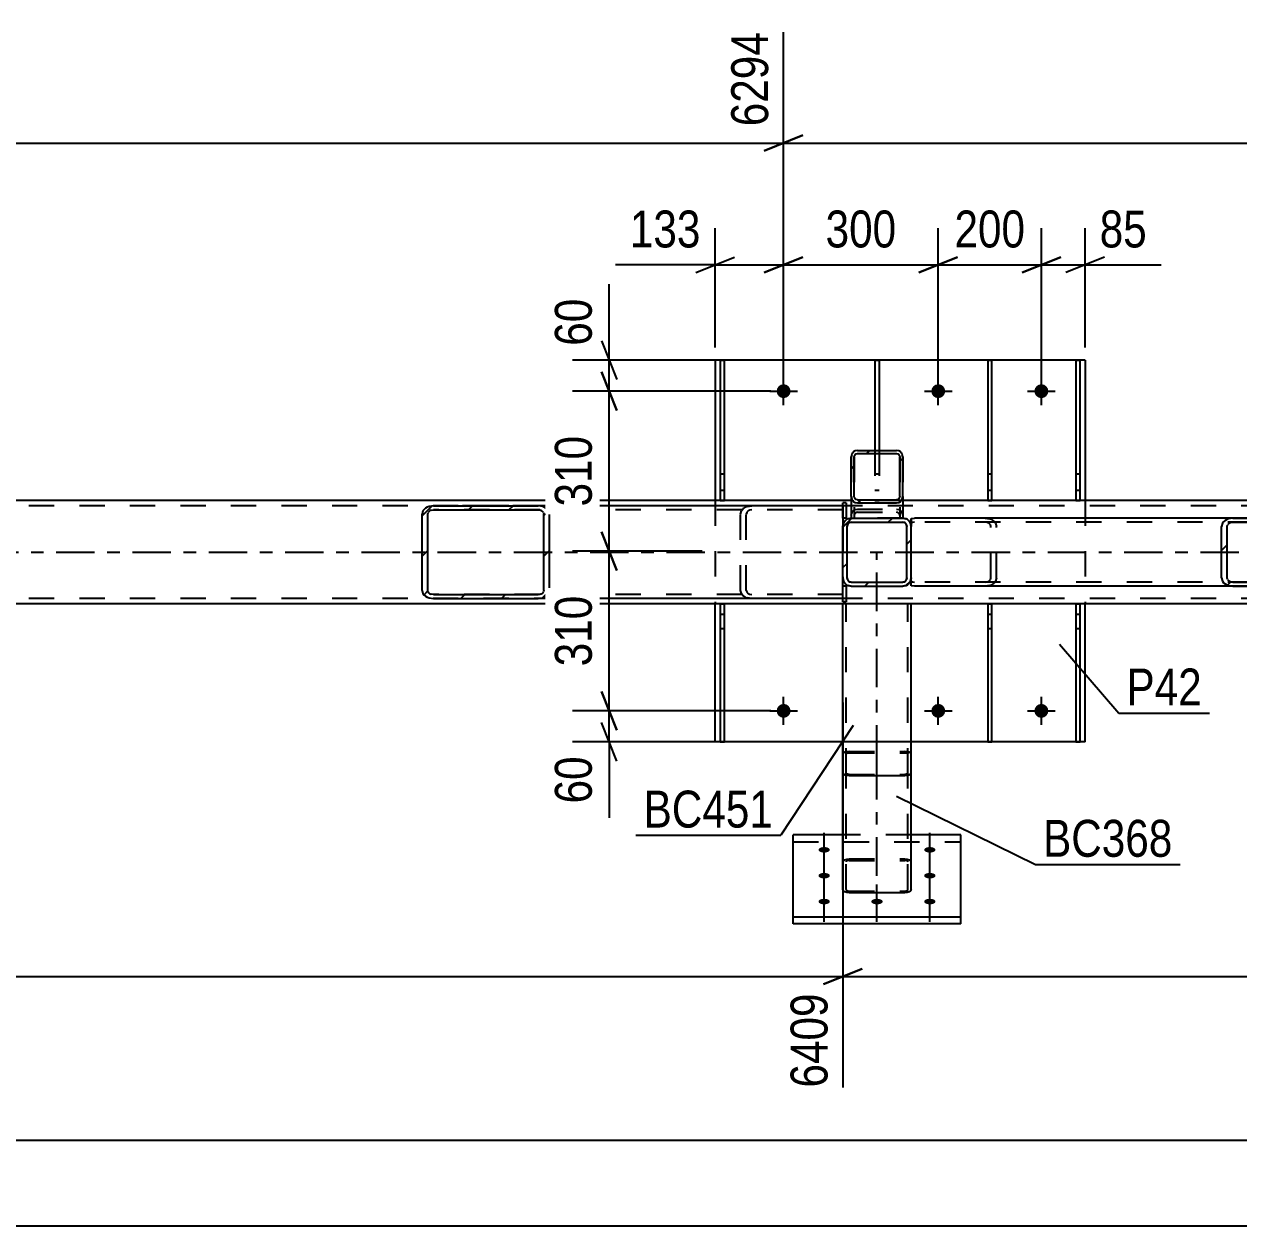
# Model space of a CAD drawing. Header units: millimetres. Extents: x -135 to 1054, y -647 to 194.
# Drawn here: x 135.8 to 230, y -289.7 to -196.5 of the extents above; entities that cross this region are included whole.
import ezdxf

# ---------------------------------------------------------------- set-up
doc = ezdxf.new("R2010")
doc.units = ezdxf.units.MM
doc.linetypes.add('DXK_LINE_DOT2', pattern=[3.9198, 1.9599, -1.9599])
doc.linetypes.add('DXK_LINE_DOT3', pattern=[5.9187, 2.979, -0.9799, 0.9799, -0.9799])
doc.styles.add('Arial Narrow', font='ARIALN.TTF', dxfattribs={"height": 0.2})

# ---------------------------------------------------------------- blocks, each defined once
blk = doc.blocks.new('Part-122571314-6138 - 5943')
at = {"color": 2, "linetype": 'Continuous'}
for p, q in [((189.809, -241.43), (189.809, -252.14)), ((190.129, -252.14), (190.129, -241.43)), ((189.809, -243.34), (190.129, -243.34)), ((189.809, -252.14), (190.129, -252.14))]:
    blk.add_line(p, q, dxfattribs=at)
at = {"color": 7, "linetype": 'DXK_LINE_DOT2'}
for p, q in [((190.129, -241.43), (189.809, -241.43)), ((189.809, -241.43), (190.129, -241.43)), ((189.809, -242.23), (190.129, -242.23)), ((189.809, -252.14), (190.129, -252.14))]:
    blk.add_line(p, q, dxfattribs=at)
blk = doc.blocks.new('Bolt-122571314-5947 - 5943')
at = {"linetype": 'Continuous'}
for points in [[(194.728, -249.2, -1), (194.728, -250.28, -1)], [(206.728, -249.2, -1), (206.728, -250.28, -1)], [(214.728, -249.2, -1), (214.728, -250.28, -1)]]:
    blk.add_hatch(color=1, dxfattribs=at).paths.add_polyline_path(points)
at = {"color": 1, "linetype": 'Continuous'}
for p, q in [((194.728, -250.82), (194.728, -248.66)), ((206.728, -250.82), (206.728, -248.66)), ((214.728, -250.82), (214.728, -248.66)), ((193.648, -249.74), (195.808, -249.74)), ((205.648, -249.74), (207.808, -249.74)), ((213.648, -249.74), (215.808, -249.74))]:
    blk.add_line(p, q, dxfattribs=at)
blk = doc.blocks.new('Bolt-122571314-5948 - 5943')
at = {"linetype": 'Continuous'}
for points in [[(194.728, -224.4, -1), (194.728, -225.48, -1)], [(206.728, -224.4, -1), (206.728, -225.48, -1)], [(214.728, -224.4, -1), (214.728, -225.48, -1)]]:
    blk.add_hatch(color=1, dxfattribs=at).paths.add_polyline_path(points)
at = {"color": 1, "linetype": 'Continuous'}
for p, q in [((194.728, -226.02), (194.728, -223.86)), ((206.728, -226.02), (206.728, -223.86)), ((214.728, -226.02), (214.728, -223.86)), ((193.648, -224.94), (195.808, -224.94)), ((205.648, -224.94), (207.808, -224.94)), ((213.648, -224.94), (215.808, -224.94))]:
    blk.add_line(p, q, dxfattribs=at)
blk = doc.blocks.new('Part-122571314-6077 - 5943')
at = {"color": 2, "linetype": 'Continuous'}
for p, q in [((199.336, -241.27), (199.336, -240.07)), ((199.576, -240.07), (199.336, -240.07)), ((199.576, -240.07), (199.576, -241.27)), ((199.576, -241.27), (199.336, -241.27))]:
    blk.add_line(p, q, dxfattribs=at)
blk = doc.blocks.new('Bolt-122571314-5949 - 5943')
at = {"linetype": 'Continuous'}
for points in [[(197.874, -260.735), (197.783, -260.73), (197.695, -260.716), (197.616, -260.693), (197.547, -260.663), (197.493, -260.627), (197.456, -260.586), (197.437, -260.542), (197.437, -260.497), (197.456, -260.453), (197.493, -260.411), (197.547, -260.375), (197.616, -260.345), (197.695, -260.322), (197.783, -260.308), (197.874, -260.304), (197.966, -260.308), (198.053, -260.322), (198.133, -260.345), (198.201, -260.375), (198.255, -260.411), (198.293, -260.453), (198.312, -260.497), (198.312, -260.542), (198.293, -260.586), (198.255, -260.627), (198.201, -260.663), (198.133, -260.693), (198.053, -260.716), (197.966, -260.73)], [(206.074, -260.735), (205.983, -260.73), (205.895, -260.716), (205.816, -260.693), (205.747, -260.663), (205.693, -260.627), (205.656, -260.586), (205.637, -260.542), (205.637, -260.497), (205.656, -260.453), (205.693, -260.411), (205.747, -260.375), (205.816, -260.345), (205.895, -260.322), (205.983, -260.308), (206.074, -260.304), (206.166, -260.308), (206.253, -260.322), (206.333, -260.345), (206.401, -260.375), (206.455, -260.411), (206.493, -260.453), (206.512, -260.497), (206.512, -260.542), (206.493, -260.586), (206.455, -260.627), (206.401, -260.663), (206.333, -260.693), (206.253, -260.716), (206.166, -260.73)], [(197.874, -262.742), (197.783, -262.737), (197.695, -262.723), (197.616, -262.701), (197.547, -262.671), (197.493, -262.634), (197.456, -262.593), (197.437, -262.549), (197.437, -262.504), (197.456, -262.46), (197.493, -262.419), (197.547, -262.382), (197.616, -262.352), (197.695, -262.33), (197.783, -262.316), (197.874, -262.311), (197.966, -262.316), (198.053, -262.33), (198.133, -262.352), (198.201, -262.382), (198.255, -262.419), (198.293, -262.46), (198.312, -262.504), (198.312, -262.549), (198.293, -262.593), (198.255, -262.634), (198.201, -262.671), (198.133, -262.701), (198.053, -262.723), (197.966, -262.737)], [(206.074, -262.742), (205.983, -262.737), (205.895, -262.723), (205.816, -262.701), (205.747, -262.671), (205.693, -262.634), (205.656, -262.593), (205.637, -262.549), (205.637, -262.504), (205.656, -262.46), (205.693, -262.419), (205.747, -262.382), (205.816, -262.352), (205.895, -262.33), (205.983, -262.316), (206.074, -262.311), (206.166, -262.316), (206.253, -262.33), (206.333, -262.352), (206.401, -262.382), (206.455, -262.419), (206.493, -262.46), (206.512, -262.504), (206.512, -262.549), (206.493, -262.593), (206.455, -262.634), (206.401, -262.671), (206.333, -262.701), (206.253, -262.723), (206.166, -262.737)], [(197.874, -264.749), (197.783, -264.745), (197.695, -264.731), (197.616, -264.708), (197.547, -264.678), (197.493, -264.642), (197.456, -264.6), (197.437, -264.556), (197.437, -264.511), (197.456, -264.467), (197.493, -264.426), (197.547, -264.39), (197.616, -264.36), (197.695, -264.337), (197.783, -264.323), (197.874, -264.318), (197.966, -264.323), (198.053, -264.337), (198.133, -264.36), (198.201, -264.39), (198.255, -264.426), (198.293, -264.467), (198.312, -264.511), (198.312, -264.556), (198.293, -264.6), (198.255, -264.642), (198.201, -264.678), (198.133, -264.708), (198.053, -264.731), (197.966, -264.745)], [(201.974, -264.749), (201.883, -264.745), (201.795, -264.731), (201.716, -264.708), (201.647, -264.678), (201.593, -264.642), (201.556, -264.6), (201.537, -264.556), (201.537, -264.511), (201.556, -264.467), (201.593, -264.426), (201.647, -264.39), (201.716, -264.36), (201.795, -264.337), (201.883, -264.323), (201.974, -264.318), (202.066, -264.323), (202.153, -264.337), (202.233, -264.36), (202.301, -264.39), (202.355, -264.426), (202.393, -264.467), (202.412, -264.511), (202.412, -264.556), (202.393, -264.6), (202.355, -264.642), (202.301, -264.678), (202.233, -264.708), (202.153, -264.731), (202.066, -264.745)], [(206.074, -264.749), (205.983, -264.745), (205.895, -264.731), (205.816, -264.708), (205.747, -264.678), (205.693, -264.642), (205.656, -264.6), (205.637, -264.556), (205.637, -264.511), (205.656, -264.467), (205.693, -264.426), (205.747, -264.39), (205.816, -264.36), (205.895, -264.337), (205.983, -264.323), (206.074, -264.318), (206.166, -264.323), (206.253, -264.337), (206.333, -264.36), (206.401, -264.39), (206.455, -264.426), (206.493, -264.467), (206.512, -264.511), (206.512, -264.556), (206.493, -264.6), (206.455, -264.642), (206.401, -264.678), (206.333, -264.708), (206.253, -264.731), (206.166, -264.745)]]:
    blk.add_hatch(color=1, dxfattribs=at).paths.add_polyline_path(points)
at = {"color": 1, "linetype": 'Continuous'}
for p, q in [((197.874, -262.089), (197.874, -259.194)), ((206.074, -262.089), (206.074, -259.194)), ((197.874, -264.096), (197.874, -261.201)), ((206.074, -264.096), (206.074, -261.201)), ((197.874, -266.103), (197.874, -263.208)), ((201.974, -266.103), (201.974, -263.208)), ((206.074, -266.103), (206.074, -263.208))]:
    blk.add_line(p, q, dxfattribs=at)
at = {"color": 1, "linetype": 'DXK_LINE_DOT2'}
blk.add_line((201.974, -262.089), (201.974, -259.194), dxfattribs=at)
blk = doc.blocks.new('Part-122571314-6085 - 5943')
at = {"color": 7, "linetype": 'DXK_LINE_DOT3'}
blk.add_line((201.974, -253.83), (201.974, -237.43), dxfattribs=at)
at = {"color": 2, "linetype": 'Continuous'}
for p, q in [((199.334, -254.587), (199.334, -241.43)), ((204.614, -254.587), (204.614, -241.43)), ((199.371, -254.651), (199.334, -254.587)), ((199.475, -254.705), (199.371, -254.651)), ((199.631, -254.742), (199.475, -254.705)), ((199.814, -254.755), (199.631, -254.742)), ((199.814, -254.755), (204.134, -254.755)), ((204.318, -254.742), (204.134, -254.755)), ((204.474, -254.705), (204.318, -254.742)), ((204.578, -254.651), (204.474, -254.705)), ((204.614, -254.587), (204.578, -254.651))]:
    blk.add_line(p, q, dxfattribs=at)
at = {"color": 7, "linetype": 'DXK_LINE_DOT2'}
for p, q in [((204.614, -241.43), (199.334, -241.43)), ((199.574, -254.587), (199.574, -241.43)), ((204.374, -254.587), (204.374, -241.43)), ((199.334, -253.074), (199.371, -253.01)), ((199.371, -253.01), (199.475, -252.956)), ((199.475, -252.956), (199.631, -252.919)), ((199.593, -253.042), (199.574, -253.074)), ((199.645, -253.015), (199.593, -253.042)), ((199.631, -252.919), (199.814, -252.906)), ((199.723, -252.997), (199.645, -253.015)), ((199.814, -252.99), (199.723, -252.997)), ((199.814, -252.906), (204.134, -252.906)), ((199.814, -252.99), (204.134, -252.99)), ((204.134, -252.906), (204.318, -252.919)), ((204.226, -252.997), (204.134, -252.99)), ((204.304, -253.015), (204.226, -252.997)), ((204.304, -253.015), (204.318, -253.022)), ((204.318, -252.919), (204.474, -252.956)), ((204.318, -253.022), (204.356, -253.042)), ((204.374, -253.074), (204.356, -253.042)), ((204.474, -252.956), (204.578, -253.01)), ((204.578, -253.01), (204.614, -253.074)), ((199.574, -254.587), (199.593, -254.619)), ((199.593, -254.619), (199.645, -254.646)), ((199.645, -254.646), (199.723, -254.664)), ((199.723, -254.664), (199.814, -254.671)), ((199.814, -254.671), (204.134, -254.671)), ((204.134, -254.671), (204.226, -254.664)), ((204.226, -254.664), (204.304, -254.646)), ((204.304, -254.646), (204.356, -254.619)), ((204.356, -254.619), (204.374, -254.587))]:
    blk.add_line(p, q, dxfattribs=at)
blk = doc.blocks.new('Part-122571314-6097 - 5943')
at = {"color": 2, "linetype": 'Continuous'}
for p, q in [((199.974, -233.43), (-57.026, -233.43)), ((439.975, -233.43), (203.974, -233.43)), ((776.175, -241.43), (-57.026, -241.43))]:
    blk.add_line(p, q, dxfattribs=at)
at = {"color": 7, "linetype": 'DXK_LINE_DOT2'}
for p, q in [((203.974, -233.43), (199.974, -233.43)), ((780.975, -233.83), (-57.026, -233.83)), ((780.975, -241.03), (-57.026, -241.03))]:
    blk.add_line(p, q, dxfattribs=at)
at = {"color": 7, "linetype": 'DXK_LINE_DOT3'}
blk.add_line((-57.026, -237.43), (780.975, -237.43), dxfattribs=at)
blk = doc.blocks.new('Part-122571314-6199 - 5943')
at = {"linetype": 'Continuous'}
h = blk.add_hatch(dxfattribs=at)
h.set_pattern_fill('', scale=0.7, style=0, pattern_type=0)
h.set_pattern_definition([(45, (203.678, -233.5646), (-1.5715, 1.5715), [])])
h.paths.add_polyline_path([(203.494, -233.602), (203.678, -233.565), (203.834, -233.459), (203.938, -233.301), (203.974, -233.115), (203.974, -230.029), (203.938, -229.843), (203.834, -229.685), (203.678, -229.579), (203.494, -229.542), (200.454, -229.542), (200.271, -229.579), (200.115, -229.685), (200.011, -229.843), (199.974, -230.029), (199.974, -233.115), (200.011, -233.301), (200.115, -233.459), (200.271, -233.565), (200.454, -233.602)])
h.paths.add_polyline_path([(200.363, -233.34), (200.285, -233.287), (200.233, -233.208), (200.214, -233.115), (200.214, -230.029), (200.233, -229.936), (200.285, -229.857), (200.363, -229.804), (200.454, -229.786), (203.494, -229.786), (203.586, -229.804), (203.664, -229.857), (203.716, -229.936), (203.734, -230.029), (203.734, -233.115), (203.716, -233.208), (203.664, -233.287), (203.586, -233.34), (203.494, -233.358), (200.454, -233.358)])
at = {"color": 2, "linetype": 'Continuous'}
for p, q in [((200.011, -229.843), (199.974, -230.029)), ((200.233, -229.936), (200.285, -229.857)), ((200.454, -229.542), (200.271, -229.579)), ((200.285, -229.857), (200.363, -229.804)), ((200.363, -229.804), (200.454, -229.786)), ((200.454, -229.542), (203.494, -229.542)), ((200.454, -229.786), (203.494, -229.786)), ((203.678, -229.579), (203.494, -229.542)), ((203.494, -229.786), (203.586, -229.804)), ((203.586, -229.804), (203.664, -229.857)), ((203.664, -229.857), (203.716, -229.936)), ((203.974, -230.029), (203.938, -229.843)), ((199.974, -233.115), (199.974, -230.029)), ((200.214, -230.029), (200.233, -229.936)), ((200.214, -233.115), (200.214, -230.029)), ((203.716, -229.936), (203.734, -230.029)), ((203.734, -233.115), (203.734, -230.029)), ((203.974, -233.115), (203.974, -230.029)), ((199.974, -233.115), (199.974, -234.79)), ((199.974, -233.115), (200.011, -233.301)), ((200.233, -233.208), (200.214, -233.115)), ((200.285, -233.287), (200.233, -233.208)), ((200.271, -233.565), (200.454, -233.602)), ((200.363, -233.34), (200.285, -233.287)), ((200.454, -233.358), (200.363, -233.34)), ((200.454, -233.358), (203.494, -233.358)), ((200.454, -233.602), (203.494, -233.602)), ((203.586, -233.34), (203.494, -233.358)), ((203.494, -233.602), (203.678, -233.565)), ((203.664, -233.287), (203.586, -233.34)), ((203.716, -233.208), (203.664, -233.287)), ((203.734, -233.115), (203.716, -233.208)), ((203.938, -233.301), (203.974, -233.115)), ((203.974, -233.115), (203.974, -234.79))]:
    blk.add_line(p, q, dxfattribs=at)
at = {"color": 7, "linetype": 'DXK_LINE_DOT2'}
for p, q in [((199.974, -230.029), (199.974, -233.115)), ((200.214, -230.029), (200.214, -234.79)), ((203.734, -230.029), (203.734, -234.79)), ((203.974, -230.029), (203.974, -233.115)), ((199.974, -234.577), (200.011, -234.391)), ((200.233, -234.484), (200.214, -234.577)), ((200.285, -234.405), (200.233, -234.484)), ((200.271, -234.127), (200.454, -234.09)), ((200.363, -234.352), (200.285, -234.405)), ((200.454, -234.334), (200.363, -234.352)), ((200.454, -234.09), (203.494, -234.09)), ((200.454, -234.334), (203.494, -234.334)), ((203.494, -234.09), (203.678, -234.127)), ((203.586, -234.352), (203.494, -234.334)), ((203.664, -234.405), (203.586, -234.352)), ((203.716, -234.484), (203.664, -234.405)), ((203.734, -234.577), (203.716, -234.484)), ((203.938, -234.391), (203.974, -234.577)), ((203.974, -234.79), (199.974, -234.79))]:
    blk.add_line(p, q, dxfattribs=at)
at = {"color": 2, "linetype": 'Continuous'}
for centre, start, end in [((200.459, -230.025), 112.92489, 157.92048), ((203.49, -230.025), 22.07952, 67.07511), ((200.459, -233.119), 202.07952, 247.07511), ((203.49, -233.119), 292.92489, 337.92048)]:
    blk.add_arc(centre, 0.484, start, end, dxfattribs=at)
at = {"color": 7, "linetype": 'DXK_LINE_DOT2'}
for centre, start, end in [((200.459, -234.573), 112.92516, 157.92074), ((203.49, -234.573), 22.07926, 67.07484)]:
    blk.add_arc(centre, 0.484, start, end, dxfattribs=at)
blk = doc.blocks.new('Part-122571314-6153 - 5943')
at = {"color": 2, "linetype": 'Continuous'}
for p, q in [((217.408, -222.54), (217.408, -233.43)), ((217.728, -222.54), (217.408, -222.54)), ((217.728, -233.43), (217.728, -222.54)), ((217.408, -231.34), (217.728, -231.34))]:
    blk.add_line(p, q, dxfattribs=at)
at = {"color": 7, "linetype": 'DXK_LINE_DOT2'}
for p, q in [((217.408, -222.54), (217.728, -222.54)), ((217.408, -232.63), (217.728, -232.63)), ((217.728, -233.43), (217.408, -233.43)), ((217.408, -233.43), (217.728, -233.43))]:
    blk.add_line(p, q, dxfattribs=at)
blk = doc.blocks.new('Part-122571314-6090 - 5943')
at = {"color": 2, "linetype": 'Continuous'}
for p, q in [((189.809, -222.54), (189.409, -222.54)), ((189.409, -222.54), (189.409, -233.43)), ((201.816, -222.54), (190.129, -222.54)), ((210.568, -222.54), (202.136, -222.54)), ((217.408, -222.54), (210.888, -222.54)), ((218.128, -222.54), (217.728, -222.54)), ((218.128, -222.54), (218.128, -233.43)), ((189.409, -252.14), (189.409, -241.43)), ((218.128, -252.14), (218.128, -241.43)), ((189.809, -252.14), (189.409, -252.14)), ((199.334, -252.14), (190.129, -252.14)), ((210.568, -252.14), (204.614, -252.14)), ((217.408, -252.14), (210.888, -252.14)), ((218.128, -252.14), (217.728, -252.14))]:
    blk.add_line(p, q, dxfattribs=at)
at = {"color": 7, "linetype": 'DXK_LINE_DOT2'}
for p, q in [((190.129, -222.54), (189.809, -222.54)), ((202.136, -222.54), (201.816, -222.54)), ((210.888, -222.54), (210.568, -222.54)), ((217.728, -222.54), (217.408, -222.54)), ((189.409, -233.43), (189.409, -241.43)), ((218.128, -233.43), (218.128, -241.43)), ((190.129, -252.14), (189.809, -252.14)), ((204.614, -252.14), (199.334, -252.14)), ((210.888, -252.14), (210.568, -252.14)), ((217.728, -252.14), (217.408, -252.14))]:
    blk.add_line(p, q, dxfattribs=at)
blk = doc.blocks.new('Part-122571314-6091 - 5943')
at = {"color": 2, "linetype": 'Continuous'}
for p, q in [((199.576, -233.59), (199.336, -233.59)), ((199.336, -234.79), (199.336, -233.59)), ((199.576, -233.59), (199.576, -234.79)), ((199.576, -234.79), (199.336, -234.79))]:
    blk.add_line(p, q, dxfattribs=at)
blk = doc.blocks.new('Part-122571314-6107 - 5943')
at = {"color": 2, "linetype": 'Continuous'}
for p, q in [((189.809, -222.54), (189.809, -233.43)), ((190.129, -222.54), (189.809, -222.54)), ((190.129, -233.43), (190.129, -222.54)), ((189.809, -231.34), (190.129, -231.34))]:
    blk.add_line(p, q, dxfattribs=at)
at = {"color": 7, "linetype": 'DXK_LINE_DOT2'}
for p, q in [((189.809, -222.54), (190.129, -222.54)), ((189.809, -232.63), (190.129, -232.63)), ((190.129, -233.43), (189.809, -233.43)), ((189.809, -233.43), (190.129, -233.43))]:
    blk.add_line(p, q, dxfattribs=at)
blk = doc.blocks.new('Part-122571314-6126 - 5943')
at = {"linetype": 'Continuous'}
h = blk.add_hatch(dxfattribs=at)
h.set_pattern_fill('', scale=0.7, style=0, pattern_type=0)
h.set_pattern_definition([(45, (235.414, -240.0217), (-1.57154, 1.57154), [])])
h.paths.add_polyline_path([(235.078, -240.07), (235.414, -240.022), (235.699, -239.883), (235.889, -239.675), (235.956, -239.43), (235.956, -235.43), (235.889, -235.185), (235.699, -234.978), (235.414, -234.839), (235.078, -234.79), (229.587, -234.79), (229.251, -234.839), (228.966, -234.978), (228.775, -235.185), (228.708, -235.43), (228.708, -239.43), (228.775, -239.675), (228.966, -239.883), (229.251, -240.022), (229.587, -240.07)])
h.paths.add_polyline_path([(229.419, -239.726), (229.276, -239.657), (229.181, -239.553), (229.148, -239.43), (229.148, -235.43), (229.181, -235.308), (229.276, -235.204), (229.419, -235.135), (229.587, -235.11), (235.078, -235.11), (235.246, -235.135), (235.388, -235.204), (235.484, -235.308), (235.517, -235.43), (235.517, -239.43), (235.484, -239.553), (235.388, -239.657), (235.246, -239.726), (235.078, -239.75), (229.587, -239.75)])
at = {"color": 2, "linetype": 'Continuous'}
for p, q in [((204.615, -234.828), (204.872, -234.79)), ((204.615, -234.828), (204.615, -235.43)), ((229.587, -234.79), (204.872, -234.79)), ((228.775, -235.185), (228.708, -235.43)), ((228.708, -239.43), (228.708, -235.43)), ((229.148, -235.43), (229.181, -235.308)), ((229.148, -239.43), (229.148, -235.43)), ((229.587, -234.79), (229.251, -234.839)), ((229.419, -235.135), (229.587, -235.11)), ((229.587, -234.79), (235.078, -234.79)), ((229.587, -235.11), (235.078, -235.11)), ((235.414, -234.839), (235.078, -234.79)), ((235.078, -235.11), (235.246, -235.135)), ((235.484, -235.308), (235.517, -235.43)), ((235.517, -239.43), (235.517, -235.43)), ((235.956, -235.43), (235.889, -235.185)), ((235.956, -239.43), (235.956, -235.43)), ((204.615, -240.022), (204.615, -239.43)), ((204.615, -240.033), (204.615, -240.022)), ((204.872, -240.07), (204.615, -240.033)), ((229.587, -240.07), (204.872, -240.07)), ((228.708, -239.43), (228.775, -239.675)), ((229.181, -239.553), (229.148, -239.43)), ((229.251, -240.022), (229.587, -240.07)), ((229.587, -239.75), (229.419, -239.726)), ((229.587, -239.75), (235.078, -239.75)), ((229.587, -240.07), (235.078, -240.07)), ((235.246, -239.726), (235.078, -239.75)), ((235.078, -240.07), (235.414, -240.022)), ((235.517, -239.43), (235.484, -239.553)), ((235.889, -239.675), (235.956, -239.43))]:
    blk.add_line(p, q, dxfattribs=at)
at = {"color": 7, "linetype": 'DXK_LINE_DOT2'}
for p, q in [((204.615, -235.178), (204.615, -234.828)), ((204.704, -235.135), (204.615, -235.178)), ((204.615, -239.883), (204.615, -235.43)), ((204.872, -235.11), (204.704, -235.135)), ((235.078, -235.11), (204.872, -235.11)), ((210.363, -234.79), (210.699, -234.839)), ((210.531, -235.135), (210.363, -235.11)), ((210.802, -235.43), (210.769, -235.308)), ((210.802, -239.43), (210.802, -235.43)), ((211.175, -235.185), (211.242, -235.43)), ((211.242, -239.43), (211.242, -235.43)), ((235.078, -234.79), (229.587, -234.79)), ((204.615, -239.683), (204.704, -239.726)), ((204.704, -239.726), (204.872, -239.75)), ((235.078, -239.75), (204.872, -239.75)), ((210.363, -239.75), (210.531, -239.726)), ((210.699, -240.022), (210.363, -240.07)), ((210.769, -239.553), (210.802, -239.43)), ((211.242, -239.43), (211.175, -239.675)), ((235.078, -240.07), (229.587, -240.07))]:
    blk.add_line(p, q, dxfattribs=at)
for centre, radius, start, end in [((210.431, -235.523), 0.401, 32.41044, 75.44527), ((210.498, -235.615), 0.802, 32.41044, 75.44527), ((210.431, -239.338), 0.401, 284.55473, 327.58956), ((210.498, -239.246), 0.802, 284.55473, 327.58956)]:
    blk.add_arc(centre, radius, start, end, dxfattribs=at)
at = {"color": 2, "linetype": 'Continuous'}
for centre, radius, start, end in [((229.452, -235.615), 0.802, 104.55473, 147.58956), ((229.519, -235.523), 0.401, 104.55473, 147.58956), ((235.145, -235.523), 0.401, 32.41044, 75.44527), ((235.212, -235.615), 0.802, 32.41044, 75.44527), ((229.452, -239.246), 0.802, 212.41044, 255.44527), ((229.519, -239.338), 0.401, 212.41044, 255.44527), ((235.145, -239.338), 0.401, 284.55473, 327.58956), ((235.212, -239.246), 0.802, 284.55473, 327.58956)]:
    blk.add_arc(centre, radius, start, end, dxfattribs=at)
blk = doc.blocks.new('Part-122571314-6143 - 5943')
at = {"color": 2, "linetype": 'Continuous'}
for p, q in [((201.816, -222.54), (201.816, -229.542)), ((201.816, -222.54), (202.136, -222.54)), ((202.136, -222.54), (202.136, -229.542))]:
    blk.add_line(p, q, dxfattribs=at)
at = {"color": 7, "linetype": 'DXK_LINE_DOT2'}
for p, q in [((201.816, -222.54), (202.136, -222.54)), ((201.816, -229.542), (201.816, -233.43)), ((202.136, -229.542), (202.136, -233.43)), ((201.816, -231.34), (202.136, -231.34)), ((201.816, -232.63), (202.136, -232.63)), ((202.136, -233.43), (201.816, -233.43)), ((201.816, -233.43), (202.136, -233.43))]:
    blk.add_line(p, q, dxfattribs=at)
blk = doc.blocks.new('Part-122571314-6148 - 5943')
at = {"color": 2, "linetype": 'Continuous'}
for p, q in [((210.568, -222.54), (210.568, -233.43)), ((210.888, -222.54), (210.568, -222.54)), ((210.888, -233.43), (210.888, -222.54)), ((210.568, -231.34), (210.888, -231.34))]:
    blk.add_line(p, q, dxfattribs=at)
at = {"color": 7, "linetype": 'DXK_LINE_DOT2'}
for p, q in [((210.568, -222.54), (210.888, -222.54)), ((210.568, -232.63), (210.888, -232.63)), ((210.888, -233.43), (210.568, -233.43)), ((210.568, -233.43), (210.888, -233.43))]:
    blk.add_line(p, q, dxfattribs=at)
blk = doc.blocks.new('Part-122571314-6161 - 5943')
at = {"color": 7, "linetype": 'DXK_LINE_DOT2'}
for p, q in [((199.371, -253.006), (199.334, -253.07)), ((199.334, -254.587), (199.334, -253.07)), ((199.475, -252.951), (199.371, -253.006)), ((199.631, -252.915), (199.475, -252.951)), ((199.574, -253.07), (199.593, -253.038)), ((199.574, -263.598), (199.574, -253.07)), ((199.593, -253.038), (199.645, -253.011)), ((199.814, -252.902), (199.631, -252.915)), ((199.645, -253.011), (199.723, -252.992)), ((199.723, -252.992), (199.814, -252.986)), ((199.814, -252.902), (204.134, -252.902)), ((199.814, -252.986), (204.134, -252.986)), ((204.318, -252.915), (204.134, -252.902)), ((204.134, -252.986), (204.226, -252.992)), ((204.226, -252.992), (204.304, -253.011)), ((204.304, -253.011), (204.356, -253.038)), ((204.474, -252.951), (204.318, -252.915)), ((204.356, -253.038), (204.374, -253.07)), ((204.374, -263.598), (204.374, -253.07)), ((204.578, -253.006), (204.474, -252.951)), ((204.614, -253.07), (204.578, -253.006)), ((204.614, -254.587), (204.614, -253.07)), ((199.334, -254.583), (199.334, -254.587)), ((199.334, -254.583), (199.371, -254.647)), ((199.371, -254.647), (199.475, -254.702)), ((199.475, -254.702), (199.631, -254.738)), ((199.593, -254.615), (199.574, -254.583)), ((199.645, -254.642), (199.593, -254.615)), ((199.631, -254.738), (199.814, -254.751)), ((199.723, -254.66), (199.645, -254.642)), ((199.814, -254.667), (199.723, -254.66)), ((199.814, -254.667), (204.134, -254.667)), ((199.814, -254.751), (204.134, -254.751)), ((204.226, -254.66), (204.134, -254.667)), ((204.134, -254.751), (204.318, -254.738)), ((204.304, -254.642), (204.226, -254.66)), ((204.304, -254.642), (204.318, -254.635)), ((204.318, -254.635), (204.356, -254.615)), ((204.318, -254.738), (204.474, -254.702)), ((204.356, -254.615), (204.374, -254.583)), ((204.474, -254.702), (204.578, -254.647)), ((204.578, -254.647), (204.614, -254.583)), ((199.334, -261.455), (199.371, -261.364)), ((199.371, -261.364), (199.475, -261.286)), ((199.475, -261.286), (199.631, -261.235)), ((199.593, -261.409), (199.574, -261.455)), ((199.645, -261.371), (199.593, -261.409)), ((199.631, -261.235), (199.814, -261.217)), ((199.723, -261.345), (199.645, -261.371)), ((199.814, -261.336), (199.723, -261.345)), ((199.814, -261.217), (204.134, -261.217)), ((199.814, -261.336), (204.134, -261.336)), ((204.134, -261.217), (204.318, -261.235)), ((204.226, -261.345), (204.134, -261.336)), ((204.304, -261.371), (204.226, -261.345)), ((204.304, -261.371), (204.318, -261.381)), ((204.318, -261.235), (204.474, -261.286)), ((204.318, -261.381), (204.356, -261.409)), ((204.374, -261.455), (204.356, -261.409)), ((204.474, -261.286), (204.578, -261.364)), ((204.578, -261.364), (204.614, -261.455)), ((199.574, -263.598), (199.593, -263.644)), ((199.593, -263.644), (199.645, -263.682)), ((199.645, -263.682), (199.723, -263.708)), ((199.723, -263.708), (199.814, -263.717)), ((199.814, -263.717), (204.134, -263.717)), ((204.134, -263.717), (204.226, -263.708)), ((204.226, -263.708), (204.304, -263.682)), ((204.304, -263.682), (204.356, -263.644)), ((204.356, -263.644), (204.374, -263.598))]:
    blk.add_line(p, q, dxfattribs=at)
at = {"color": 7, "linetype": 'DXK_LINE_DOT3'}
blk.add_line((201.974, -262.526), (201.974, -253.826), dxfattribs=at)
at = {"color": 2, "linetype": 'Continuous'}
for p, q in [((199.334, -263.598), (199.334, -254.587)), ((204.614, -263.598), (204.614, -254.587)), ((199.371, -263.689), (199.334, -263.598)), ((199.475, -263.767), (199.371, -263.689)), ((199.631, -263.818), (199.475, -263.767)), ((199.814, -263.836), (199.631, -263.818)), ((199.814, -263.836), (204.134, -263.836)), ((204.318, -263.818), (204.134, -263.836)), ((204.474, -263.767), (204.318, -263.818)), ((204.578, -263.689), (204.474, -263.767)), ((204.614, -263.598), (204.578, -263.689))]:
    blk.add_line(p, q, dxfattribs=at)
blk = doc.blocks.new('Part-122571314-6162 - 5943')
at = {"color": 2, "linetype": 'Continuous'}
for p, q in [((199.334, -259.344), (195.474, -259.344)), ((195.474, -266.267), (195.474, -259.344)), ((208.474, -259.344), (204.614, -259.344)), ((208.474, -266.267), (208.474, -259.344)), ((195.474, -265.709), (208.474, -265.709)), ((208.474, -266.267), (195.474, -266.267))]:
    blk.add_line(p, q, dxfattribs=at)
at = {"color": 7, "linetype": 'DXK_LINE_DOT2'}
for p, q in [((195.474, -259.902), (208.474, -259.902)), ((204.614, -259.344), (199.334, -259.344))]:
    blk.add_line(p, q, dxfattribs=at)
blk = doc.blocks.new('Part-122571314-6167 - 5943')
at = {"color": 2, "linetype": 'Continuous'}
for p, q in [((210.568, -241.43), (210.568, -252.14)), ((210.888, -252.14), (210.888, -241.43)), ((210.568, -243.34), (210.888, -243.34)), ((210.568, -252.14), (210.888, -252.14))]:
    blk.add_line(p, q, dxfattribs=at)
at = {"color": 7, "linetype": 'DXK_LINE_DOT2'}
for p, q in [((210.888, -241.43), (210.568, -241.43)), ((210.568, -241.43), (210.888, -241.43)), ((210.568, -242.23), (210.888, -242.23)), ((210.568, -252.14), (210.888, -252.14))]:
    blk.add_line(p, q, dxfattribs=at)
blk = doc.blocks.new('Part-122571314-6174 - 5943')
at = {"linetype": 'Continuous'}
h = blk.add_hatch(dxfattribs=at)
h.set_pattern_fill('', scale=0.7, style=0, pattern_type=0)
h.set_pattern_definition([(45, (176.0174, -240.9817), (-1.57154, 1.57154), [])])
h.paths.add_polyline_path([(175.681, -241.03), (176.017, -240.982), (176.302, -240.843), (176.493, -240.635), (176.56, -240.39), (176.56, -234.47), (176.493, -234.225), (176.302, -234.018), (176.017, -233.879), (175.681, -233.83), (167.555, -233.83), (167.218, -233.879), (166.933, -234.018), (166.743, -234.225), (166.676, -234.47), (166.676, -240.39), (166.743, -240.635), (166.933, -240.843), (167.218, -240.982), (167.555, -241.03)])
h.paths.add_polyline_path([(167.386, -240.686), (167.244, -240.617), (167.149, -240.513), (167.115, -240.39), (167.115, -234.47), (167.149, -234.348), (167.244, -234.244), (167.386, -234.175), (167.555, -234.15), (175.681, -234.15), (175.849, -234.175), (175.992, -234.244), (176.087, -234.348), (176.12, -234.47), (176.12, -240.39), (176.087, -240.513), (175.992, -240.617), (175.849, -240.686), (175.681, -240.71), (167.555, -240.71)])
at = {"color": 2, "linetype": 'Continuous'}
for p, q in [((166.743, -234.225), (166.676, -234.47)), ((166.676, -240.39), (166.676, -234.47)), ((167.115, -234.47), (167.149, -234.348)), ((167.115, -240.39), (167.115, -234.47)), ((167.555, -233.83), (167.218, -233.879)), ((167.386, -234.175), (167.555, -234.15)), ((167.555, -233.83), (175.681, -233.83)), ((167.555, -234.15), (175.681, -234.15)), ((199.335, -233.83), (175.681, -233.83)), ((176.017, -233.879), (175.681, -233.83)), ((175.681, -234.15), (175.849, -234.175)), ((176.087, -234.348), (176.12, -234.47)), ((176.12, -240.39), (176.12, -234.47)), ((176.56, -234.47), (176.493, -234.225)), ((176.56, -240.39), (176.56, -234.47)), ((199.335, -233.83), (199.335, -234.47)), ((199.335, -234.47), (199.335, -235.43)), ((199.335, -240.39), (199.335, -239.43)), ((166.676, -240.39), (166.743, -240.635)), ((167.149, -240.513), (167.115, -240.39)), ((167.218, -240.982), (167.555, -241.03)), ((167.555, -240.71), (167.386, -240.686)), ((167.555, -240.71), (175.681, -240.71)), ((167.555, -241.03), (175.681, -241.03)), ((175.849, -240.686), (175.681, -240.71)), ((175.681, -241.03), (176.017, -240.982)), ((199.335, -241.03), (175.681, -241.03)), ((176.12, -240.39), (176.087, -240.513)), ((176.493, -240.635), (176.56, -240.39)), ((199.335, -241.03), (199.335, -240.39))]:
    blk.add_line(p, q, dxfattribs=at)
at = {"color": 7, "linetype": 'DXK_LINE_DOT2'}
for p, q in [((175.681, -233.83), (167.555, -233.83)), ((199.335, -234.15), (167.555, -234.15)), ((191.391, -234.47), (191.457, -234.225)), ((191.391, -240.39), (191.391, -234.47)), ((191.863, -234.348), (191.83, -234.47)), ((191.83, -240.39), (191.83, -234.47)), ((191.933, -233.879), (192.269, -233.83)), ((192.269, -234.15), (192.101, -234.175)), ((199.335, -235.43), (199.335, -239.43)), ((199.335, -240.71), (167.555, -240.71)), ((167.555, -241.03), (175.681, -241.03)), ((191.457, -240.635), (191.391, -240.39)), ((191.83, -240.39), (191.863, -240.513)), ((192.269, -241.03), (191.933, -240.982)), ((192.101, -240.686), (192.269, -240.71)), ((199.335, -241.03), (199.335, -240.513))]:
    blk.add_line(p, q, dxfattribs=at)
at = {"color": 2, "linetype": 'Continuous'}
for centre, radius, start, end in [((167.42, -234.655), 0.802, 104.55473, 147.58956), ((167.487, -234.563), 0.401, 104.55473, 147.58956), ((175.749, -234.563), 0.401, 32.41044, 75.44527), ((175.816, -234.655), 0.802, 32.41044, 75.44527), ((167.42, -240.206), 0.802, 212.41044, 255.44527), ((167.487, -240.298), 0.401, 212.41044, 255.44527), ((175.749, -240.298), 0.401, 284.55473, 327.58956), ((175.816, -240.206), 0.802, 284.55473, 327.58956)]:
    blk.add_arc(centre, radius, start, end, dxfattribs=at)
at = {"color": 7, "linetype": 'DXK_LINE_DOT2'}
for centre, radius, start, end in [((192.134, -234.655), 0.802, 104.55473, 147.58956), ((192.202, -234.563), 0.401, 104.55473, 147.58956), ((192.134, -240.206), 0.802, 212.41044, 255.44527), ((192.202, -240.298), 0.401, 212.41044, 255.44527)]:
    blk.add_arc(centre, radius, start, end, dxfattribs=at)
blk = doc.blocks.new('Part-122571314-6218 - 5943')
at = {"linetype": 'Continuous'}
h = blk.add_hatch(dxfattribs=at)
h.set_pattern_fill('', scale=0.7, style=0, pattern_type=0)
h.set_pattern_definition([(45, (204.22, -240.0217), (-1.57154, 1.57154), [])])
h.paths.add_polyline_path([(203.975, -240.07), (204.22, -240.022), (204.428, -239.883), (204.566, -239.675), (204.615, -239.43), (204.615, -235.43), (204.566, -235.185), (204.428, -234.978), (204.22, -234.839), (203.975, -234.79), (199.975, -234.79), (199.73, -234.839), (199.523, -234.978), (199.384, -235.185), (199.335, -235.43), (199.335, -239.43), (199.384, -239.675), (199.523, -239.883), (199.73, -240.022), (199.975, -240.07)])
h.paths.add_polyline_path([(199.853, -239.726), (199.749, -239.657), (199.679, -239.553), (199.655, -239.43), (199.655, -235.43), (199.679, -235.308), (199.749, -235.204), (199.853, -235.135), (199.975, -235.11), (203.975, -235.11), (204.098, -235.135), (204.201, -235.204), (204.271, -235.308), (204.295, -235.43), (204.295, -239.43), (204.271, -239.553), (204.201, -239.657), (204.098, -239.726), (203.975, -239.75), (199.975, -239.75)])
at = {"color": 7, "linetype": 'DXK_LINE_DOT2'}
for p, q in [((199.335, -235.43), (199.384, -235.185)), ((199.335, -239.43), (199.335, -235.43)), ((199.679, -235.308), (199.655, -235.43)), ((199.655, -239.43), (199.655, -235.43)), ((199.73, -234.839), (199.975, -234.79)), ((199.975, -235.11), (199.853, -235.135)), ((203.975, -234.79), (199.975, -234.79)), ((199.975, -235.11), (203.975, -235.11)), ((203.975, -234.79), (204.22, -234.839)), ((204.098, -235.135), (203.975, -235.11)), ((204.295, -235.43), (204.271, -235.308)), ((204.295, -239.43), (204.295, -235.43)), ((204.566, -235.185), (204.615, -235.43)), ((204.615, -239.43), (204.615, -235.43)), ((199.384, -239.675), (199.335, -239.43)), ((199.655, -239.43), (199.679, -239.553)), ((199.975, -240.07), (199.73, -240.022)), ((199.853, -239.726), (199.975, -239.75)), ((199.975, -239.75), (203.975, -239.75)), ((199.975, -240.07), (203.975, -240.07)), ((203.975, -239.75), (204.098, -239.726)), ((204.22, -240.022), (203.975, -240.07)), ((204.271, -239.553), (204.295, -239.43)), ((204.615, -239.43), (204.566, -239.675))]:
    blk.add_line(p, q, dxfattribs=at)
at = {"color": 2, "linetype": 'Continuous'}
for p, q in [((199.384, -235.185), (199.335, -235.43)), ((199.335, -239.43), (199.335, -235.43)), ((199.655, -235.43), (199.679, -235.308)), ((199.655, -239.43), (199.655, -235.43)), ((199.975, -234.79), (199.73, -234.839)), ((199.853, -235.135), (199.975, -235.11)), ((199.975, -234.79), (203.975, -234.79)), ((199.975, -235.11), (203.975, -235.11)), ((204.22, -234.839), (203.975, -234.79)), ((203.975, -235.11), (204.098, -235.135)), ((204.271, -235.308), (204.295, -235.43)), ((204.295, -239.43), (204.295, -235.43)), ((204.615, -235.43), (204.566, -235.185)), ((204.615, -239.43), (204.615, -235.43)), ((199.335, -239.43), (199.384, -239.675)), ((199.679, -239.553), (199.655, -239.43)), ((199.73, -240.022), (199.975, -240.07)), ((199.975, -239.75), (199.853, -239.726)), ((199.975, -239.75), (203.975, -239.75)), ((199.975, -240.07), (203.975, -240.07)), ((204.098, -239.726), (203.975, -239.75)), ((203.975, -240.07), (204.22, -240.022)), ((204.295, -239.43), (204.271, -239.553)), ((204.566, -239.675), (204.615, -239.43))]:
    blk.add_line(p, q, dxfattribs=at)
at = {"color": 7, "linetype": 'DXK_LINE_DOT2'}
for centre, radius, start, end in [((199.975, -235.43), 0.64, 112.5, 157.5), ((199.975, -235.43), 0.32, 112.5, 157.5), ((203.975, -235.43), 0.32, 22.5, 67.5), ((203.975, -235.43), 0.64, 22.5, 67.5), ((199.975, -239.43), 0.64, 202.5, 247.5), ((199.975, -239.43), 0.32, 202.5, 247.5), ((203.975, -239.43), 0.32, 292.5, 337.5), ((203.975, -239.43), 0.64, 292.5, 337.5)]:
    blk.add_arc(centre, radius, start, end, dxfattribs=at)
at = {"color": 2, "linetype": 'Continuous'}
for centre, radius, start, end in [((199.975, -235.43), 0.64, 112.5, 157.5), ((199.975, -235.43), 0.32, 112.5, 157.5), ((203.975, -235.43), 0.32, 22.5, 67.5), ((203.975, -235.43), 0.64, 22.5, 67.5), ((199.975, -239.43), 0.64, 202.5, 247.5), ((199.975, -239.43), 0.32, 202.5, 247.5), ((203.975, -239.43), 0.32, 292.5, 337.5), ((203.975, -239.43), 0.64, 292.5, 337.5)]:
    blk.add_arc(centre, radius, start, end, dxfattribs=at)
blk = doc.blocks.new('Part-122571314-6228 - 5943')
at = {"color": 2, "linetype": 'Continuous'}
for p, q in [((217.408, -241.43), (217.408, -252.14)), ((217.728, -252.14), (217.728, -241.43)), ((217.408, -243.34), (217.728, -243.34)), ((217.408, -252.14), (217.728, -252.14))]:
    blk.add_line(p, q, dxfattribs=at)
at = {"color": 7, "linetype": 'DXK_LINE_DOT2'}
for p, q in [((217.728, -241.43), (217.408, -241.43)), ((217.408, -241.43), (217.728, -241.43)), ((217.408, -242.23), (217.728, -242.23)), ((217.408, -252.14), (217.728, -252.14))]:
    blk.add_line(p, q, dxfattribs=at)
blk = doc.blocks.new('StraightDimension-122571314-30741 - 5943')
at = {"color": 7, "linetype": 'Continuous'}
for p, q in [((189.409, -221.54), (189.409, -212.289)), ((194.728, -223.94), (194.728, -212.289)), ((187.909, -215.739), (190.909, -214.539)), ((196.228, -214.539), (193.228, -215.739)), ((189.409, -215.139), (181.674, -215.139)), ((189.409, -215.139), (181.674, -215.139)), ((189.409, -215.139), (194.728, -215.139))]:
    blk.add_line(p, q, dxfattribs=at)
at = {"color": 0}
blk.add_wipeout([(188.884, -214.389), (188.884, -210.189), (182.199, -210.189), (182.199, -214.389)], dxfattribs=at)
at = {"color": 3, "style": 'Arial Narrow'}
blk.add_text('133', height=2.8633, dxfattribs=at).set_placement((182.799, -213.789))
blk = doc.blocks.new('StraightDimension-122571314-6250 - 5943')
at = {"color": 7, "linetype": 'Continuous'}
for p, q in [((181.195, -222.54), (181.195, -216.634)), ((181.195, -222.54), (181.195, -216.634)), ((180.595, -221.04), (181.795, -224.04)), ((206.567, -222.54), (178.345, -222.54)), ((181.195, -224.94), (181.195, -222.54)), ((181.795, -226.44), (180.595, -223.44)), ((193.728, -224.94), (178.345, -224.94))]:
    blk.add_line(p, q, dxfattribs=at)
at = {"color": 0}
blk.add_wipeout([(180.445, -217.159), (176.245, -217.159), (176.245, -222.015), (180.445, -222.015)], dxfattribs=at)
at = {"color": 3, "style": 'Arial Narrow'}
blk.add_text('60', height=2.8633, rotation=90.00021, dxfattribs=at).set_placement((179.845, -221.415))
blk = doc.blocks.new('StraightDimension-122571314-6269 - 5943')
at = {"color": 7, "linetype": 'Continuous'}
for p, q in [((180.595, -248.24), (181.795, -251.24)), ((193.728, -249.74), (178.345, -249.74)), ((181.795, -253.64), (180.595, -250.64)), ((181.195, -252.14), (181.195, -249.74)), ((206.567, -252.14), (178.345, -252.14)), ((181.195, -252.14), (181.195, -258.047)), ((181.195, -252.14), (181.195, -258.047))]:
    blk.add_line(p, q, dxfattribs=at)
at = {"color": 0}
blk.add_wipeout([(180.445, -252.665), (176.245, -252.665), (176.245, -257.522), (180.445, -257.522)], dxfattribs=at)
at = {"color": 3, "style": 'Arial Narrow'}
blk.add_text('60', height=2.8633, rotation=90.00021, dxfattribs=at).set_placement((179.845, -256.922))
blk = doc.blocks.new('StraightDimension-122571314-6288 - 5943')
at = {"color": 7, "linetype": 'Continuous'}
for p, q in [((180.595, -235.84), (181.795, -238.84)), ((188.409, -237.34), (178.345, -237.34)), ((181.195, -249.74), (181.195, -237.34)), ((181.795, -251.24), (180.595, -248.24)), ((193.728, -249.74), (178.345, -249.74))]:
    blk.add_line(p, q, dxfattribs=at)
at = {"color": 0}
blk.add_wipeout([(180.445, -240.198), (176.245, -240.198), (176.245, -246.883), (180.445, -246.883)], dxfattribs=at)
at = {"color": 3, "style": 'Arial Narrow'}
blk.add_text('310', height=2.8633, rotation=90.00021, dxfattribs=at).set_placement((179.845, -246.283))
blk = doc.blocks.new('StraightDimension-122571314-6304 - 5943')
at = {"color": 7, "linetype": 'Continuous'}
for p, q in [((180.595, -223.44), (181.795, -226.44)), ((193.728, -224.94), (178.345, -224.94)), ((181.195, -237.34), (181.195, -224.94)), ((181.795, -238.84), (180.595, -235.84)), ((188.409, -237.34), (178.345, -237.34))]:
    blk.add_line(p, q, dxfattribs=at)
at = {"color": 0}
blk.add_wipeout([(180.445, -227.798), (176.245, -227.798), (176.245, -234.483), (180.445, -234.483)], dxfattribs=at)
at = {"color": 3, "style": 'Arial Narrow'}
blk.add_text('310', height=2.8633, rotation=90.00021, dxfattribs=at).set_placement((179.845, -233.883))
blk = doc.blocks.new('StraightDimension-122571314-6460 - 5943')
at = {"color": 7, "linetype": 'Continuous'}
for p, q in [((199.334, -249.093), (199.334, -278.961)), ((-40.666, -270.349), (199.334, -270.349)), ((197.834, -270.949), (200.834, -269.749))]:
    blk.add_line(p, q, dxfattribs=at)
at = {"color": 0, "linetype": 'Continuous'}
blk.add_wipeout([(198.734, -271.049), (194.534, -271.049), (194.534, -279.561), (198.734, -279.561)], dxfattribs=at)
at = {"color": 3, "linetype": 'Continuous', "style": 'Arial Narrow'}
blk.add_text('6409', height=2.8633, rotation=90.00021, dxfattribs=at).set_placement((198.134, -278.961))
blk = doc.blocks.new('StraightDimension-122571314-6342 - 5943')
at = {"color": 7, "linetype": 'Continuous'}
for p, q in [((194.728, -223.94), (194.728, -197.078)), ((196.228, -205.091), (193.228, -206.291)), ((194.728, -205.691), (780.975, -205.691))]:
    blk.add_line(p, q, dxfattribs=at)
blk = doc.blocks.new('StraightDimension-122571314-6355 - 5943')
at = {"color": 7, "linetype": 'Continuous'}
for p, q in [((194.728, -223.94), (194.728, -197.078)), ((193.228, -206.291), (196.228, -205.091)), ((-57.026, -205.691), (194.728, -205.691))]:
    blk.add_line(p, q, dxfattribs=at)
at = {"color": 0, "linetype": 'Continuous'}
blk.add_wipeout([(194.128, -196.478), (189.928, -196.478), (189.928, -204.991), (194.128, -204.991)], dxfattribs=at)
at = {"color": 3, "linetype": 'Continuous', "style": 'Arial Narrow'}
blk.add_text('6294', height=2.8633, rotation=90.00021, dxfattribs=at).set_placement((193.528, -204.391))
blk = doc.blocks.new('StraightDimension-122571314-6369 - 5943')
at = {"color": 7, "linetype": 'Continuous'}
blk.add_line((-57.026, -283.034), (780.975, -283.034), dxfattribs=at)
blk = doc.blocks.new('StraightDimension-122571314-6428 - 5943')
at = {"color": 7, "linetype": 'Continuous'}
blk.add_line((-58.026, -289.679), (781.975, -289.679), dxfattribs=at)
blk = doc.blocks.new('StraightDimension-122571314-6471 - 5943')
at = {"color": 7, "linetype": 'Continuous'}
for p, q in [((199.334, -249.093), (199.334, -278.961)), ((200.834, -269.749), (197.834, -270.949)), ((199.334, -270.349), (439.335, -270.349))]:
    blk.add_line(p, q, dxfattribs=at)
blk = doc.blocks.new('StraightDimension-122571314-30738 - 5943')
at = {"color": 7, "linetype": 'Continuous'}
for p, q in [((214.728, -223.94), (214.728, -212.289)), ((218.128, -221.54), (218.128, -212.289)), ((213.228, -215.739), (216.228, -214.539)), ((219.628, -214.539), (216.628, -215.739)), ((214.728, -215.139), (218.128, -215.139)), ((218.128, -215.139), (224.034, -215.139)), ((218.128, -215.139), (224.034, -215.139))]:
    blk.add_line(p, q, dxfattribs=at)
at = {"color": 0}
blk.add_wipeout([(223.509, -214.389), (223.509, -210.189), (218.653, -210.189), (218.653, -214.389)], dxfattribs=at)
at = {"color": 3, "style": 'Arial Narrow'}
blk.add_text('85', height=2.8633, dxfattribs=at).set_placement((219.253, -213.789))
blk = doc.blocks.new('StraightDimension-122571314-30739 - 5943')
at = {"color": 7, "linetype": 'Continuous'}
for p, q in [((206.728, -223.94), (206.728, -212.289)), ((214.728, -223.94), (214.728, -212.289)), ((205.228, -215.739), (208.228, -214.539)), ((216.228, -214.539), (213.228, -215.739)), ((206.728, -215.139), (214.728, -215.139))]:
    blk.add_line(p, q, dxfattribs=at)
at = {"color": 0}
blk.add_wipeout([(214.07, -214.389), (214.07, -210.189), (207.386, -210.189), (207.386, -214.389)], dxfattribs=at)
at = {"color": 3, "style": 'Arial Narrow'}
blk.add_text('200', height=2.8633, dxfattribs=at).set_placement((207.986, -213.789))
blk = doc.blocks.new('StraightDimension-122571314-30740 - 5943')
at = {"color": 7, "linetype": 'Continuous'}
for p, q in [((194.728, -223.94), (194.728, -212.289)), ((206.728, -223.94), (206.728, -212.289)), ((193.228, -215.739), (196.228, -214.539)), ((208.228, -214.539), (205.228, -215.739)), ((194.728, -215.139), (206.728, -215.139))]:
    blk.add_line(p, q, dxfattribs=at)
at = {"color": 0}
blk.add_wipeout([(204.07, -214.389), (204.07, -210.189), (197.386, -210.189), (197.386, -214.389)], dxfattribs=at)
at = {"color": 3, "style": 'Arial Narrow'}
blk.add_text('300', height=2.8633, dxfattribs=at).set_placement((197.986, -213.789))
blk = doc.blocks.new('Mark-122571314-6157 - 5943')
at = {"color": 30, "linetype": 'Continuous'}
for p, q in [((203.486, -256.365), (214.261, -261.659)), ((214.261, -261.659), (225.51, -261.659))]:
    blk.add_line(p, q, dxfattribs=at)
at = {"color": 0}
blk.add_wipeout([(224.91, -261.059), (224.91, -258.059), (214.861, -258.059), (214.861, -261.059)], dxfattribs=at)
blk.add_wipeout([(224.91, -261.059), (224.91, -258.059), (214.861, -258.059), (214.861, -261.059)], dxfattribs=at)
at = {"color": 3, "style": 'Arial Narrow'}
blk.add_text('BC368', height=2.8633, dxfattribs=at).set_placement((214.861, -261.059))
blk = doc.blocks.new('Mark-122571314-6081 - 5943')
at = {"color": 30, "linetype": 'Continuous'}
for p in [(200.126, -250.869), (183.266, -259.392)]:
    blk.add_line(p, (194.515, -259.392), dxfattribs=at)
at = {"color": 0}
blk.add_wipeout([(193.915, -258.792), (193.915, -255.792), (183.866, -255.792), (183.866, -258.792)], dxfattribs=at)
blk.add_wipeout([(193.915, -258.792), (193.915, -255.792), (183.866, -255.792), (183.866, -258.792)], dxfattribs=at)
at = {"color": 3, "style": 'Arial Narrow'}
blk.add_text('BC451', height=2.8633, dxfattribs=at).set_placement((183.866, -258.792))
blk = doc.blocks.new('Mark-122571314-6086 - 5943')
at = {"color": 30, "linetype": 'Continuous'}
for p, q in [((216.135, -244.563), (220.73, -249.92)), ((220.73, -249.92), (227.778, -249.92))]:
    blk.add_line(p, q, dxfattribs=at)
at = {"color": 0}
blk.add_wipeout([(227.178, -249.32), (227.178, -246.32), (221.33, -246.32), (221.33, -249.32)], dxfattribs=at)
blk.add_wipeout([(227.178, -249.32), (227.178, -246.32), (221.33, -246.32), (221.33, -249.32)], dxfattribs=at)
at = {"color": 3, "style": 'Arial Narrow'}
blk.add_text('P42', height=2.8633, dxfattribs=at).set_placement((221.33, -249.32))

msp = doc.modelspace()

# ---------------------------------------------------------------- block references
for name in ['Part-122571314-6090 - 5943', 'Part-122571314-6107 - 5943', 'Part-122571314-6143 - 5943', 'Part-122571314-6148 - 5943', 'Part-122571314-6153 - 5943', 'Bolt-122571314-5948 - 5943', 'Part-122571314-6199 - 5943', 'Part-122571314-6097 - 5943', 'Part-122571314-6091 - 5943', 'Part-122571314-6174 - 5943', 'Part-122571314-6218 - 5943', 'Part-122571314-6126 - 5943', 'Part-122571314-6085 - 5943', 'Part-122571314-6077 - 5943', 'Part-122571314-6138 - 5943', 'Part-122571314-6167 - 5943', 'Part-122571314-6228 - 5943', 'Bolt-122571314-5947 - 5943', 'Part-122571314-6161 - 5943', 'Part-122571314-6162 - 5943', 'Bolt-122571314-5949 - 5943']:
    msp.add_blockref(name, (0, 0))

# ---------------------------------------------------------------- next in the draw order: block references
for name in ['StraightDimension-122571314-30741 - 5943', 'StraightDimension-122571314-6269 - 5943']:
    msp.add_blockref(name, (0, 0))

# ---------------------------------------------------------------- next in the draw order: block references
for name in ['StraightDimension-122571314-6250 - 5943', 'StraightDimension-122571314-6288 - 5943']:
    msp.add_blockref(name, (0, 0))

# ---------------------------------------------------------------- next in the draw order: block references
for name in ['StraightDimension-122571314-6304 - 5943', 'StraightDimension-122571314-6460 - 5943']:
    msp.add_blockref(name, (0, 0))

# ---------------------------------------------------------------- next in the draw order: block references
for name in ['StraightDimension-122571314-6342 - 5943', 'StraightDimension-122571314-6369 - 5943']:
    msp.add_blockref(name, (0, 0))

# ---------------------------------------------------------------- next in the draw order: block references
for name in ['StraightDimension-122571314-6355 - 5943', 'StraightDimension-122571314-30738 - 5943', 'StraightDimension-122571314-6428 - 5943']:
    msp.add_blockref(name, (0, 0))

# ---------------------------------------------------------------- next in the draw order: block references
for name in ['StraightDimension-122571314-30739 - 5943', 'StraightDimension-122571314-6471 - 5943']:
    msp.add_blockref(name, (0, 0))

# ---------------------------------------------------------------- next in the draw order: block references
for name in ['StraightDimension-122571314-30740 - 5943', 'Mark-122571314-6086 - 5943', 'Mark-122571314-6081 - 5943', 'Mark-122571314-6157 - 5943']:
    msp.add_blockref(name, (0, 0))

doc.saveas('drawing.dxf')
